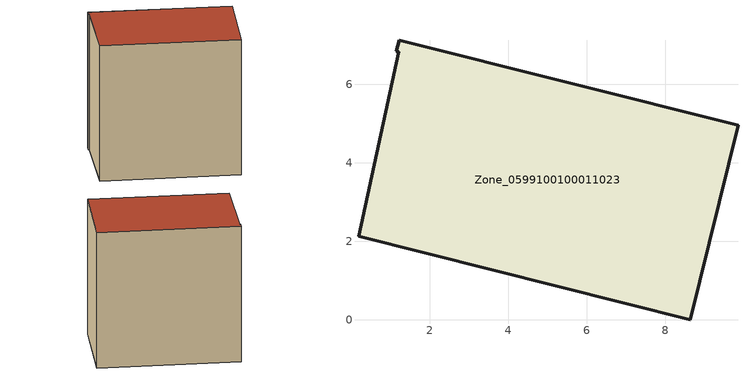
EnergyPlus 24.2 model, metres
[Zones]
Zone_0599100100011023
 floor ground (C_G): 0.19,2.13 1.22,6.82 1.15,6.83 1.22,7.12 9.86,4.95 8.64,0 z3.78
 wall outside (C_F): 8.64,0 9.86,4.95 1.22,7.12 1.15,6.83 1.22,6.82 0.19,2.13 8.64,0 z3.78:12.83
 roof outside (C_R): 1.22,6.82 0.19,2.13 8.64,0 9.86,4.95 1.22,7.12 1.15,6.83 z12.83
[BUILDING]
Pand.0599100100011023: North Axis=0; Terrain=City; Loads Convergence Tolerance Value=0.04; Temperature Convergence Tolerance Value=0.4; Solar Distribution=FullExterior; Maximum Number of Warmup Days=25; Minimum Number of Warmup Days=1
[Site:Location]
Rotterdam.The.Hague.AP_ZH_NLD Design_Conditions: Latitude=51.96; Longitude=4.45; Time Zone=1; Elevation=-4.5
[SITE:GROUNDTEMPERATURE:BUILDINGSURFACE]
18, 18, 18, 18, 18, 18, 18, 18, 18, 18, 18, 18
[MATERIAL] Thermal Absorptance=0.9; Solar Absorptance=0.7; Visible Absorptance=0.7
Name | Roughness | Thickness | Conductivity | Density | Specific Heat
G.TI.2015-2018 | MediumSmooth | 0.15 | 0.0428571 | 540 | 1210
F.TI.2015-2018 | Rough | 0.3 | 0.0666667 | 1920 | 840
R.TI.2015-2018 | MediumRough | 0.2 | 0.0333333 | 1500 | 1000
[CONSTRUCTION]
C_G: G.TI.2015-2018
C_F: F.TI.2015-2018
C_R: R.TI.2015-2018
[ZONE]
Zone_0599100100011023: Type=1; Multiplier=1; Ceiling Height=Autocalculate; Volume=Autocalculate; Floor Area=autocalculate; Part of Total Floor Area=Yes
[ZONEINFILTRATION:DESIGNFLOWRATE]
Infil_Zone_0599100100011023: Zone or ZoneList or Space or SpaceList=Zone_0599100100011023; Schedule=AlwaysOn; Design Flow Rate Calculation Method=Flow/Area; Flow Rate per Floor Area=0.0015; Constant Term Coefficient=1; Temperature Term Coefficient=0; Velocity Term Coefficient=0; Velocity Squared Term Coefficient=0
[HVACTEMPLATE:ZONE:IDEALLOADSAIRSYSTEM]
Zone_0599100100011023: Maximum Heating Supply Air Temperature=50; Minimum Cooling Supply Air Temperature=13; Maximum Heating Supply Air Humidity Ratio=0.0156; Minimum Cooling Supply Air Humidity Ratio=0.0077; Heating Limit=NoLimit; Cooling Limit=NoLimit; Dehumidification Control Type=ConstantSensibleHeatRatio; Cooling Sensible Heat Ratio=0.7; Dehumidification Setpoint=60; Humidification Control Type=None; Humidification Setpoint=30; Outdoor Air Method=None; Outdoor Air Flow Rate per Person=0.00944; Outdoor Air Flow Rate per Zone Floor Area=0; Outdoor Air Flow Rate per Zone=0; Demand Controlled Ventilation Type=None; Outdoor Air Economizer Type=NoEconomizer; Heat Recovery Type=None; Sensible Heat Recovery Effectiveness=0.7; Latent Heat Recovery Effectiveness=0.65
[ZONECONTROL:THERMOSTAT]
ThermostatControl_Zone_0599100100011023: Zone or ZoneList=Zone_0599100100011023; Control Type Schedule=DualSetpointControlType; Control 1=Thermostat_Zone_0599100100011023; Temperature Difference Between Cutout And Setpoint=0
[THERMOSTATSETPOINT:DUALSETPOINT]
Thermostat_Zone_0599100100011023: Heating Setpoint Temperature Schedule=HeatingSetpoint_Zone_0599100100011023; Cooling Setpoint Temperature Schedule=CoolingSetpoint_Zone_0599100100011023
[SCHEDULE:COMPACT]
HeatingSetpoint_Zone_0599100100011023: Through: 12/31, For: AllDays, Until: 24:00, 21
CoolingSetpoint_Zone_0599100100011023: Through: 12/31, For: AllDays, Until: 24:00, 24
DualSetpointControlType: Through: 12/31, For: AllDays, Until: 24:00, 4
AlwaysOn: Through: 12/31, For: AllDays, Until: 24:00, 1
